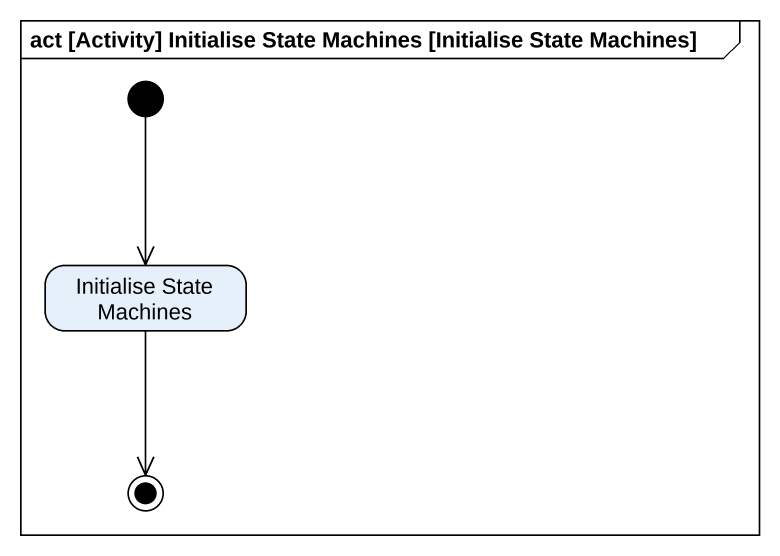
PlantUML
@startuml
mainframe act [Activity] Initialise State Machines [Initialise State Machines]
hide empty description
state "Initialise State Machines" as Initialise_State_Machines
[*] --> Initialise_State_Machines
Initialise_State_Machines --> [*]
@enduml
